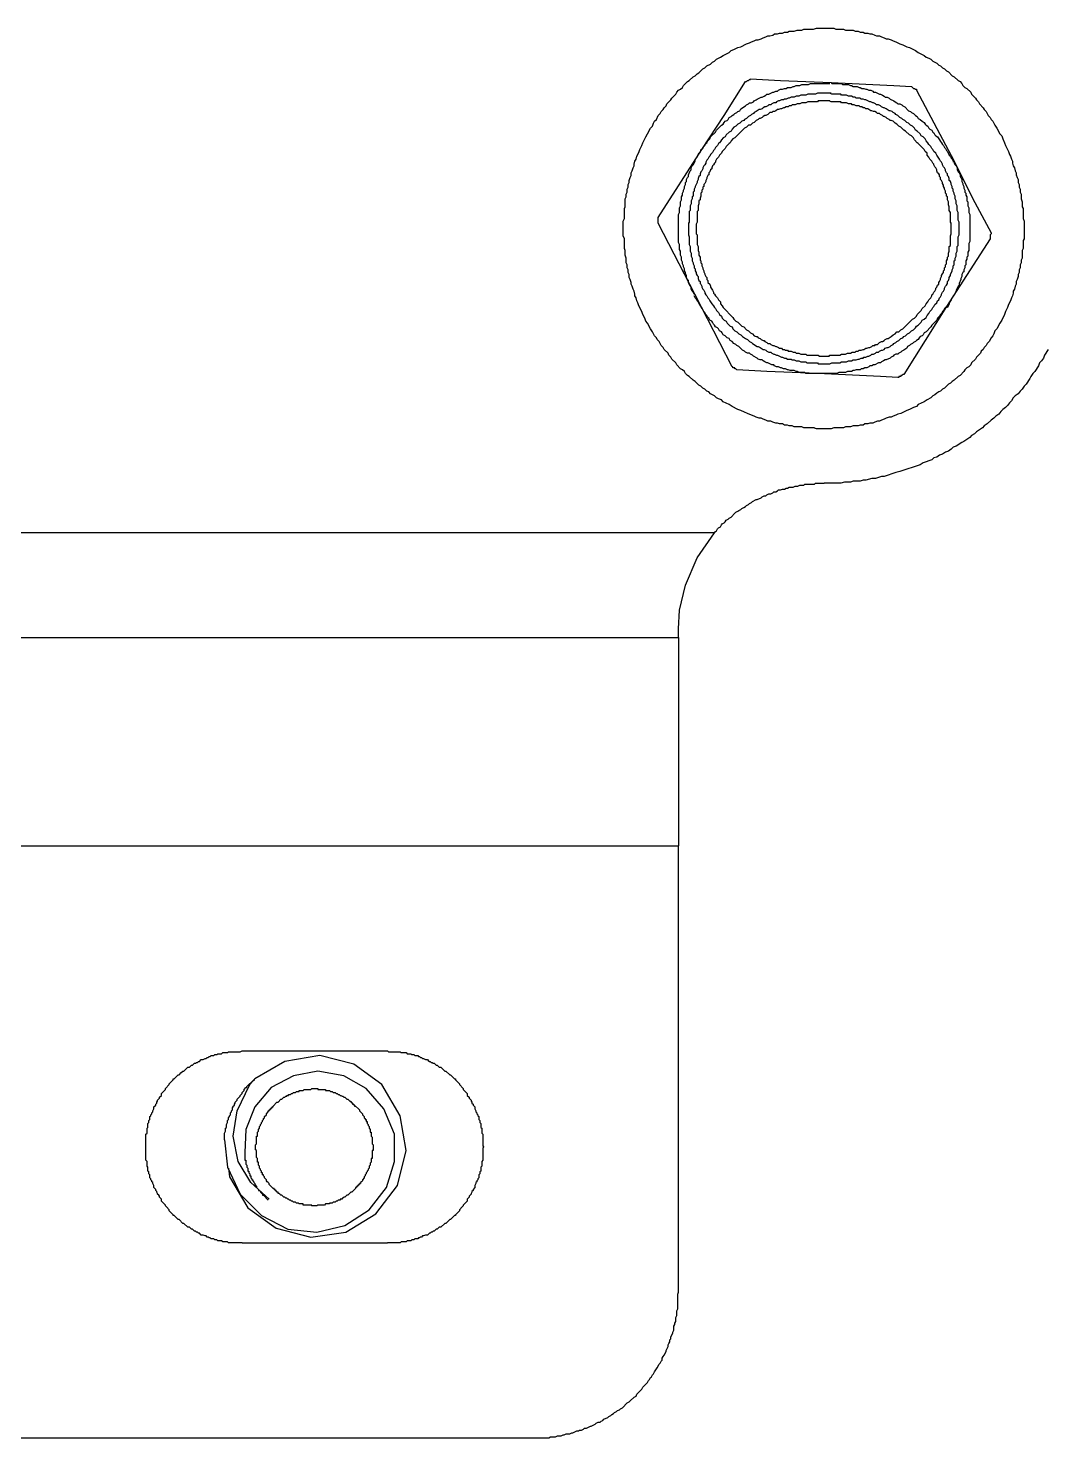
# Model space of a CAD drawing. Header units: inches. Extents: x 0 to 11, y 0.3 to 17.
# Drawn here: x 2.077 to 2.953, y 4.508 to 5.719 of the extents above; entities that cross this region are included whole.
import ezdxf

# ---------------------------------------------------------------- set-up
doc = ezdxf.new("R2010")
doc.units = ezdxf.units.IN
doc.header["$MEASUREMENT"] = 0
doc.layers.add('Layer 1', color=7, linetype='Continuous')

msp = doc.modelspace()

# ---------------------------------------------------------------- linework, layer by layer
at = {"layer": 'Layer 1', "color": 7, "lineweight": 25, "true_color": 0xffffff}
for points in [[(2.7525, 5.3758), (2.7433, 5.3758), (2.7417, 5.3767), (2.735, 5.3767), (2.7333, 5.3775), (2.7308, 5.3775), (2.7292, 5.3783), (2.7267, 5.3783), (2.725, 5.3792), (2.7225, 5.3792), (2.7208, 5.38), (2.7192, 5.38), (2.7167, 5.3808), (2.715, 5.3817), (2.7125, 5.3817), (2.7108, 5.3825), (2.7083, 5.3833), (2.7067, 5.3842), (2.705, 5.3842), (2.7025, 5.385), (2.7008, 5.3858), (2.6983, 5.3867), (2.695, 5.3883), (2.6925, 5.3892), (2.6892, 5.3908), (2.6867, 5.3917), (2.6817, 5.3942), (2.6792, 5.3958), (2.6742, 5.3983), (2.6725, 5.4), (2.67, 5.4008), (2.6683, 5.4017), (2.6667, 5.4033), (2.6633, 5.405), (2.6617, 5.4067), (2.66, 5.4075), (2.6583, 5.4092), (2.6567, 5.41), (2.655, 5.4117), (2.6533, 5.4125), (2.65, 5.4158), (2.6483, 5.4167), (2.645, 5.42), (2.6433, 5.4208), (2.6417, 5.4225), (2.6408, 5.4242), (2.6392, 5.4258), (2.6375, 5.4267), (2.6342, 5.43), (2.6333, 5.4317), (2.63, 5.435), (2.6292, 5.4367), (2.6275, 5.4383), (2.6267, 5.44), (2.6233, 5.4433), (2.6225, 5.445), (2.6208, 5.4467), (2.6192, 5.45), (2.6175, 5.4517), (2.6167, 5.4533), (2.615, 5.455), (2.6133, 5.4583), (2.6117, 5.4608), (2.6092, 5.4658), (2.6075, 5.4675), (2.6067, 5.47), (2.605, 5.4733), (2.6042, 5.4758), (2.6017, 5.4808), (2.6008, 5.4833), (2.6, 5.485), (2.5992, 5.4875), (2.5983, 5.4892), (2.5983, 5.4908), (2.5975, 5.4933), (2.5967, 5.495), (2.5958, 5.4975), (2.595, 5.4992), (2.595, 5.5008), (2.5942, 5.5033), (2.5933, 5.505), (2.5933, 5.5075), (2.5925, 5.5092), (2.5925, 5.5117), (2.5917, 5.5133), (2.5917, 5.5158), (2.5908, 5.5175), (2.5908, 5.5217), (2.59, 5.5242), (2.59, 5.5283), (2.5892, 5.53), (2.5892, 5.5383), (2.5883, 5.5408), (2.5883, 5.5533), (2.5892, 5.5558), (2.5892, 5.5642), (2.59, 5.5658), (2.59, 5.5725), (2.5908, 5.5742), (2.5908, 5.5767), (2.5917, 5.5783), (2.5917, 5.5808), (2.5925, 5.5825), (2.5925, 5.585), (2.5933, 5.5867), (2.5933, 5.5883), (2.5942, 5.5908), (2.595, 5.5925), (2.595, 5.595), (2.5958, 5.5967), (2.5967, 5.5992), (2.5975, 5.6008), (2.5975, 5.6025), (2.5983, 5.605), (2.5992, 5.6067), (2.6, 5.6092), (2.6017, 5.6125), (2.6025, 5.615), (2.6042, 5.6183), (2.605, 5.6208), (2.6075, 5.6258), (2.6092, 5.6283), (2.6117, 5.6333), (2.6133, 5.635), (2.6142, 5.6375), (2.615, 5.6392), (2.6167, 5.6408), (2.6183, 5.6442), (2.62, 5.6458), (2.6208, 5.6475), (2.6225, 5.6492), (2.6233, 5.6508), (2.625, 5.6525), (2.6258, 5.6542), (2.6292, 5.6575), (2.63, 5.6592), (2.6333, 5.6625), (2.6342, 5.6642), (2.6358, 5.6658), (2.6375, 5.6667), (2.6392, 5.6683), (2.64, 5.67), (2.6433, 5.6733), (2.645, 5.6742), (2.6483, 5.6775), (2.65, 5.6783), (2.6517, 5.68), (2.6533, 5.6808), (2.6567, 5.6842), (2.6583, 5.685), (2.66, 5.6867), (2.6633, 5.6883), (2.665, 5.69), (2.6667, 5.6908), (2.6683, 5.6925), (2.6717, 5.6942), (2.6742, 5.6958), (2.6775, 5.6975), (2.6792, 5.6983), (2.6808, 5.7), (2.6833, 5.7008), (2.6867, 5.7025), (2.6892, 5.7033), (2.6942, 5.7058), (2.6967, 5.7067), (2.6983, 5.7075), (2.7008, 5.7083), (2.7025, 5.7092), (2.7042, 5.7092), (2.7067, 5.71), (2.7083, 5.7108), (2.7108, 5.7117), (2.7125, 5.7125), (2.7142, 5.7125), (2.7167, 5.7133), (2.7183, 5.7142), (2.7208, 5.7142), (2.7225, 5.715), (2.725, 5.715), (2.7267, 5.7158), (2.7292, 5.7158), (2.7308, 5.7167), (2.735, 5.7167), (2.7375, 5.7175), (2.7417, 5.7175), (2.7433, 5.7183), (2.7517, 5.7183), (2.7542, 5.7192), (2.7692, 5.7192), (2.7708, 5.7183), (2.7775, 5.7183), (2.7792, 5.7175), (2.7858, 5.7175), (2.7875, 5.7167), (2.79, 5.7167), (2.7917, 5.7158), (2.7942, 5.7158), (2.7958, 5.715), (2.7983, 5.715), (2.8, 5.7142), (2.8017, 5.7142), (2.8042, 5.7133), (2.8058, 5.7125), (2.8083, 5.7125), (2.81, 5.7117), (2.8125, 5.7108), (2.8142, 5.71), (2.8158, 5.71), (2.8183, 5.7092), (2.82, 5.7083), (2.8225, 5.7075), (2.8258, 5.7058), (2.8283, 5.705), (2.8317, 5.7033), (2.8342, 5.7025), (2.8392, 5.7), (2.8417, 5.6983), (2.8433, 5.6975), (2.8467, 5.6958), (2.8483, 5.6942), (2.8508, 5.6933), (2.8525, 5.6925), (2.8542, 5.6908), (2.8575, 5.6892), (2.8592, 5.6875), (2.8608, 5.6867), (2.8625, 5.685), (2.8642, 5.6842), (2.8658, 5.6825), (2.8675, 5.6817), (2.8708, 5.6783), (2.8725, 5.6775), (2.8758, 5.6742), (2.8775, 5.6733), (2.8792, 5.6717), (2.88, 5.67), (2.8817, 5.6683), (2.8833, 5.6675), (2.8867, 5.6642), (2.8875, 5.6625), (2.8908, 5.6592), (2.8917, 5.6575), (2.8933, 5.6558), (2.8942, 5.6542), (2.8975, 5.6508), (2.8983, 5.6492), (2.9, 5.6475), (2.9017, 5.6442), (2.9033, 5.6425), (2.9042, 5.6408), (2.9058, 5.6392), (2.9075, 5.6358), (2.9092, 5.6333), (2.9117, 5.6283), (2.9133, 5.6267), (2.9142, 5.6242), (2.9158, 5.6208), (2.9167, 5.6183), (2.9192, 5.6133), (2.92, 5.6108), (2.9208, 5.6092), (2.9217, 5.6067), (2.9225, 5.605), (2.9225, 5.6033), (2.9233, 5.6008), (2.9242, 5.5992), (2.925, 5.5967), (2.9258, 5.595), (2.9258, 5.5933), (2.9267, 5.5908), (2.9275, 5.5892), (2.9275, 5.5867), (2.9283, 5.585), (2.9283, 5.5825), (2.9292, 5.5808), (2.9292, 5.5783), (2.93, 5.5767), (2.93, 5.5725), (2.9308, 5.57), (2.9308, 5.5658), (2.9317, 5.5642), (2.9317, 5.5558), (2.9325, 5.5533), (2.9325, 5.5383), (2.9317, 5.5367), (2.9317, 5.53), (2.9308, 5.5283), (2.9308, 5.5217), (2.93, 5.52), (2.93, 5.5175), (2.9292, 5.5158), (2.9292, 5.5133), (2.9283, 5.5117), (2.9283, 5.5092), (2.9275, 5.5075), (2.9275, 5.5058), (2.9267, 5.5033), (2.9258, 5.5017), (2.9258, 5.4992), (2.925, 5.4975), (2.9242, 5.495), (2.9233, 5.4933), (2.9233, 5.4917), (2.9225, 5.4892), (2.9217, 5.4875), (2.9208, 5.485), (2.9192, 5.4817), (2.9183, 5.4792), (2.9167, 5.4758), (2.9158, 5.4733), (2.9133, 5.4683), (2.9117, 5.4658), (2.9092, 5.4608), (2.9075, 5.4592), (2.9067, 5.4567), (2.9058, 5.455), (2.9042, 5.4533), (2.9025, 5.45), (2.9008, 5.4483), (2.9, 5.4467), (2.8983, 5.445), (2.8975, 5.4433), (2.8958, 5.4417), (2.895, 5.44), (2.8917, 5.4367), (2.8908, 5.435), (2.8875, 5.4317), (2.8867, 5.43), (2.885, 5.4283), (2.8833, 5.4275), (2.8817, 5.4258), (2.8808, 5.4242), (2.8775, 5.4208), (2.8758, 5.42), (2.8725, 5.4167), (2.8708, 5.4158), (2.8692, 5.4142), (2.8675, 5.4133), (2.8642, 5.41), (2.8625, 5.4092), (2.8608, 5.4075), (2.8592, 5.4067), (2.8575, 5.4058), (2.8558, 5.4042), (2.8542, 5.4033), (2.8525, 5.4017), (2.8492, 5.4), (2.8467, 5.3983), (2.8417, 5.3958), (2.84, 5.3942), (2.8375, 5.3933), (2.8342, 5.3917), (2.8317, 5.3908), (2.8267, 5.3883), (2.8242, 5.3875), (2.8225, 5.3867), (2.82, 5.3858), (2.8183, 5.385), (2.8167, 5.385), (2.8142, 5.3842), (2.8125, 5.3833), (2.81, 5.3825), (2.8083, 5.3817), (2.8067, 5.3817), (2.8042, 5.3808), (2.8025, 5.38), (2.8, 5.38), (2.7983, 5.3792), (2.7958, 5.3792), (2.7942, 5.3783), (2.7917, 5.3783), (2.79, 5.3775), (2.7858, 5.3775), (2.7833, 5.3767), (2.7792, 5.3767), (2.7775, 5.3758), (2.7692, 5.3758), (2.7667, 5.375), (2.7542, 5.375), (2.7517, 5.3758)], [(2.6558, 5.615), (2.675, 5.6442), (2.6933, 5.6733)], [(2.6558, 5.615), (2.6567, 5.6158), (2.6575, 5.6175), (2.6583, 5.6183), (2.6592, 5.62), (2.66, 5.6208), (2.6608, 5.6225), (2.6625, 5.6242), (2.6633, 5.6258), (2.6675, 5.63), (2.6683, 5.6317), (2.6725, 5.6358), (2.6742, 5.6367), (2.675, 5.6383), (2.6758, 5.6392), (2.6775, 5.64), (2.6783, 5.6408), (2.6792, 5.6425), (2.6808, 5.6433), (2.6817, 5.6442), (2.6833, 5.645), (2.6842, 5.6458), (2.6858, 5.6467), (2.6867, 5.6475), (2.6883, 5.6483), (2.6892, 5.65), (2.6908, 5.6508), (2.6917, 5.6517), (2.6933, 5.6525), (2.6942, 5.6533), (2.6958, 5.6542), (2.6967, 5.655), (2.6983, 5.655), (2.7, 5.6558), (2.7008, 5.6567), (2.7025, 5.6575), (2.7033, 5.6583), (2.7067, 5.66), (2.7075, 5.66), (2.7092, 5.6608), (2.7108, 5.6617), (2.7117, 5.6625), (2.7133, 5.6625), (2.7167, 5.6642), (2.7175, 5.6642), (2.7192, 5.665), (2.7208, 5.665), (2.7217, 5.6658), (2.7233, 5.6667), (2.725, 5.6667), (2.7267, 5.6675), (2.7283, 5.6675), (2.7292, 5.6683), (2.7325, 5.6683), (2.7342, 5.6692), (2.735, 5.6692), (2.7367, 5.67), (2.74, 5.67), (2.7417, 5.6708), (2.7475, 5.6708), (2.7492, 5.6717), (2.7658, 5.6717)], [(2.6933, 5.6733), (2.6942, 5.6733), (2.695, 5.6742), (2.6958, 5.6742), (2.6967, 5.675), (2.6975, 5.675), (2.6975, 5.6758)], [(2.6975, 5.6758), (2.7233, 5.6742), (2.7667, 5.6725)], [(2.7667, 5.6725), (2.8208, 5.67), (2.8358, 5.6692)], [(2.7667, 5.6725), (2.7675, 5.6717), (2.7758, 5.6717), (2.7767, 5.6708), (2.7817, 5.6708), (2.7833, 5.67), (2.7842, 5.67), (2.7858, 5.6692), (2.7892, 5.6692), (2.7908, 5.6683), (2.7917, 5.6683), (2.7933, 5.6675), (2.795, 5.6675), (2.7967, 5.6667), (2.7975, 5.6667), (2.7992, 5.6658), (2.8008, 5.6658), (2.8025, 5.665), (2.8033, 5.6642), (2.805, 5.6642), (2.8083, 5.6625), (2.8092, 5.6625), (2.8108, 5.6617), (2.8125, 5.6608), (2.8133, 5.66), (2.815, 5.66), (2.8167, 5.6592), (2.8175, 5.6583), (2.8208, 5.6567), (2.8217, 5.6558), (2.8233, 5.655), (2.8242, 5.6542), (2.8258, 5.6542), (2.8275, 5.6533), (2.8283, 5.6525), (2.83, 5.6517), (2.8333, 5.6483), (2.835, 5.6475), (2.8358, 5.6467), (2.8375, 5.6458), (2.8392, 5.6442), (2.8408, 5.6433), (2.8417, 5.6417), (2.8433, 5.6408), (2.845, 5.6392), (2.8467, 5.6383), (2.8475, 5.6367), (2.8483, 5.6358), (2.85, 5.635), (2.8508, 5.6333), (2.8517, 5.6325), (2.8533, 5.6317), (2.8542, 5.63), (2.855, 5.6292), (2.8558, 5.6275), (2.8567, 5.6267), (2.8583, 5.6258), (2.8592, 5.6242), (2.86, 5.6233), (2.8608, 5.6217), (2.8617, 5.6208), (2.8625, 5.6192), (2.8633, 5.6183), (2.8642, 5.6167), (2.865, 5.6158), (2.8658, 5.6142), (2.8667, 5.6133), (2.8683, 5.61), (2.8692, 5.6092), (2.87, 5.6075), (2.8708, 5.6067), (2.8717, 5.605), (2.8717, 5.6042)], [(2.8358, 5.6692), (2.8375, 5.6675), (2.8383, 5.6675), (2.8392, 5.6667), (2.84, 5.6667), (2.84, 5.6658)], [(2.7667, 5.6633), (2.755, 5.6633), (2.7533, 5.6625), (2.7467, 5.6625), (2.745, 5.6617), (2.7408, 5.6617), (2.7392, 5.6608), (2.7367, 5.6608), (2.735, 5.66), (2.7325, 5.66), (2.7308, 5.6592), (2.73, 5.6592), (2.7283, 5.6583), (2.7267, 5.6583), (2.7258, 5.6575), (2.7242, 5.6575), (2.7225, 5.6567), (2.7217, 5.6567), (2.72, 5.6558), (2.7192, 5.655), (2.7175, 5.655), (2.7158, 5.6542), (2.715, 5.6533), (2.7133, 5.6533), (2.7125, 5.6525), (2.7108, 5.6517), (2.71, 5.6517), (2.7083, 5.6508), (2.7075, 5.65), (2.7058, 5.6492), (2.705, 5.6492), (2.7033, 5.6483), (2.7025, 5.6475), (2.7008, 5.6467), (2.7, 5.6458), (2.6983, 5.645), (2.6975, 5.6442), (2.6958, 5.6433), (2.6942, 5.6417), (2.6925, 5.6408), (2.6917, 5.64), (2.69, 5.6392), (2.6883, 5.6375), (2.6867, 5.6367), (2.6858, 5.6358), (2.685, 5.635), (2.6833, 5.6342), (2.6817, 5.6325), (2.6808, 5.6308), (2.6792, 5.63), (2.6767, 5.6275), (2.6758, 5.6258), (2.6742, 5.625), (2.6725, 5.6233), (2.6717, 5.6217), (2.6708, 5.6208), (2.67, 5.62), (2.6692, 5.6183), (2.6675, 5.6167), (2.6667, 5.615), (2.6658, 5.6142), (2.665, 5.6125), (2.6633, 5.6108), (2.6625, 5.6092), (2.6617, 5.6083), (2.6608, 5.6067), (2.66, 5.6058), (2.6592, 5.6042), (2.6592, 5.6033), (2.6583, 5.6017), (2.6575, 5.6008), (2.6567, 5.5992), (2.6567, 5.5983), (2.6558, 5.5967), (2.655, 5.5958), (2.6542, 5.5942), (2.6542, 5.5925), (2.6533, 5.5917), (2.6525, 5.59), (2.6525, 5.5892), (2.6517, 5.5875), (2.6517, 5.5867), (2.65, 5.5833), (2.65, 5.5825), (2.6492, 5.5808), (2.6492, 5.5792), (2.6483, 5.5783), (2.6483, 5.575), (2.6475, 5.5742), (2.6475, 5.5725), (2.6467, 5.5708), (2.6467, 5.5683), (2.6458, 5.5667), (2.6458, 5.5625), (2.645, 5.5617), (2.645, 5.5525), (2.6442, 5.5517), (2.6442, 5.5417), (2.645, 5.54), (2.645, 5.5333), (2.6458, 5.5317), (2.6458, 5.5275), (2.6467, 5.5258), (2.6467, 5.5233), (2.6475, 5.5217), (2.6475, 5.5192), (2.6483, 5.5175), (2.6483, 5.5167), (2.6492, 5.515), (2.6492, 5.5133), (2.65, 5.5125), (2.65, 5.5108), (2.6508, 5.5092), (2.6508, 5.5083), (2.6517, 5.5067), (2.6525, 5.5058), (2.6525, 5.5042), (2.6533, 5.5025), (2.6542, 5.5017), (2.6542, 5.5), (2.655, 5.4992), (2.6558, 5.4975), (2.6558, 5.4967), (2.6567, 5.495), (2.6575, 5.4942), (2.6583, 5.4925), (2.6583, 5.4917), (2.6592, 5.49), (2.66, 5.4892), (2.6608, 5.4875), (2.6617, 5.4867), (2.6625, 5.485), (2.6633, 5.4842), (2.6642, 5.4825), (2.6658, 5.4808), (2.6667, 5.4792), (2.6675, 5.4783), (2.6683, 5.4767), (2.67, 5.475), (2.6708, 5.4733), (2.6725, 5.4717), (2.6733, 5.47), (2.6742, 5.4692), (2.675, 5.4683), (2.6767, 5.4675), (2.6775, 5.4658), (2.68, 5.4633), (2.6817, 5.4625), (2.6825, 5.4608), (2.6842, 5.4592), (2.6858, 5.4583), (2.6875, 5.4567), (2.6892, 5.4558), (2.6908, 5.4542), (2.6925, 5.4533), (2.6933, 5.4525), (2.695, 5.4517), (2.6967, 5.45), (2.6983, 5.4492), (2.6992, 5.4483), (2.7008, 5.4475), (2.7017, 5.4467), (2.7033, 5.4458), (2.7042, 5.4458), (2.7058, 5.445), (2.7067, 5.4442), (2.7083, 5.4433), (2.7092, 5.4433), (2.7108, 5.4425), (2.7117, 5.4417), (2.7133, 5.4408), (2.715, 5.4408), (2.7158, 5.44), (2.7175, 5.4392), (2.7183, 5.4392), (2.72, 5.4383), (2.7208, 5.4383), (2.7242, 5.4367), (2.725, 5.4367), (2.7267, 5.4358), (2.7283, 5.4358), (2.7292, 5.435), (2.7325, 5.435), (2.7333, 5.4342), (2.735, 5.4342), (2.7367, 5.4333), (2.7392, 5.4333), (2.7408, 5.4325), (2.745, 5.4325), (2.7458, 5.4317), (2.755, 5.4317), (2.7558, 5.4308), (2.7658, 5.4308), (2.7675, 5.4317), (2.7742, 5.4317), (2.7758, 5.4325), (2.78, 5.4325), (2.7817, 5.4333), (2.7842, 5.4333), (2.7858, 5.4342), (2.7883, 5.4342), (2.79, 5.435), (2.7908, 5.435), (2.7925, 5.4358), (2.7942, 5.4358), (2.795, 5.4367), (2.7967, 5.4367), (2.7983, 5.4375), (2.7992, 5.4375), (2.8008, 5.4383), (2.8017, 5.4392), (2.8033, 5.4392), (2.805, 5.44), (2.8058, 5.4408), (2.8075, 5.4408), (2.8083, 5.4417), (2.81, 5.4425), (2.8108, 5.4425), (2.8125, 5.4433), (2.8133, 5.4442), (2.815, 5.445), (2.8158, 5.445), (2.8175, 5.4458), (2.8183, 5.4467), (2.82, 5.4475), (2.8208, 5.4483), (2.8225, 5.4492), (2.8233, 5.45), (2.825, 5.4508), (2.8267, 5.4525), (2.8283, 5.4533), (2.8292, 5.4542), (2.8308, 5.455), (2.8325, 5.4567), (2.8342, 5.4575), (2.8358, 5.4592), (2.8375, 5.46), (2.8392, 5.4617), (2.84, 5.4633), (2.8417, 5.4642), (2.8442, 5.4667), (2.845, 5.4683), (2.8467, 5.4692), (2.8483, 5.4708), (2.8492, 5.4725), (2.8508, 5.4742), (2.8517, 5.4758), (2.8533, 5.4775), (2.8542, 5.4792), (2.855, 5.48), (2.8558, 5.4817), (2.8575, 5.4833), (2.8583, 5.485), (2.8592, 5.4858), (2.86, 5.4875), (2.8608, 5.4883), (2.8617, 5.49), (2.8617, 5.4908), (2.8625, 5.4925), (2.8633, 5.4933), (2.8642, 5.495), (2.8642, 5.4958), (2.865, 5.4975), (2.8658, 5.4983), (2.8667, 5.5), (2.8667, 5.5017), (2.8675, 5.5025), (2.8683, 5.5042), (2.8683, 5.505), (2.8692, 5.5067), (2.8692, 5.5075), (2.8708, 5.5108), (2.8708, 5.5117), (2.8717, 5.5133), (2.8717, 5.515), (2.8725, 5.5158), (2.8725, 5.5192), (2.8733, 5.52), (2.8733, 5.5217), (2.8742, 5.5233), (2.8742, 5.5258), (2.875, 5.5275), (2.875, 5.5317), (2.8758, 5.5325), (2.8758, 5.54), (2.8767, 5.5417), (2.8767, 5.5525), (2.8758, 5.5542), (2.8758, 5.5608), (2.875, 5.5625), (2.875, 5.5667), (2.8742, 5.5683), (2.8742, 5.5708), (2.8733, 5.5725), (2.8733, 5.575), (2.8725, 5.5767), (2.8725, 5.5775), (2.8717, 5.5792), (2.8717, 5.5808), (2.8708, 5.5817), (2.8708, 5.5833), (2.87, 5.585), (2.87, 5.5858), (2.8692, 5.5875), (2.8683, 5.5883), (2.8683, 5.59), (2.8675, 5.5917), (2.8667, 5.5925), (2.8667, 5.5942), (2.8658, 5.595), (2.865, 5.5967), (2.865, 5.5975), (2.8642, 5.5992), (2.8633, 5.6), (2.8625, 5.6017), (2.8625, 5.6025), (2.8617, 5.6042), (2.8608, 5.605), (2.86, 5.6067), (2.8592, 5.6075), (2.8583, 5.6092), (2.8575, 5.61), (2.8567, 5.6117), (2.855, 5.6133), (2.8542, 5.615), (2.8533, 5.6158), (2.8525, 5.6175), (2.8508, 5.6192), (2.85, 5.6208), (2.8483, 5.6225), (2.8475, 5.6242), (2.8458, 5.6258), (2.8442, 5.6267), (2.8433, 5.6283), (2.8408, 5.6308), (2.8392, 5.6317), (2.8383, 5.6333), (2.8367, 5.635), (2.835, 5.6358), (2.8333, 5.6375), (2.8317, 5.6383), (2.83, 5.64), (2.8283, 5.6408), (2.8275, 5.6417), (2.8258, 5.6425), (2.8242, 5.6442), (2.8225, 5.645), (2.8217, 5.6458), (2.82, 5.6467), (2.8192, 5.6475), (2.8175, 5.6483), (2.8167, 5.6483), (2.815, 5.6492), (2.8142, 5.65), (2.8125, 5.6508), (2.8117, 5.6508), (2.81, 5.6517), (2.8092, 5.6525), (2.8075, 5.6533), (2.8058, 5.6533), (2.805, 5.6542), (2.8033, 5.655), (2.8025, 5.655), (2.8008, 5.6558), (2.8, 5.6558), (2.7983, 5.6567), (2.7967, 5.6575), (2.7958, 5.6575), (2.7942, 5.6583), (2.7925, 5.6583), (2.7917, 5.6592), (2.7883, 5.6592), (2.7875, 5.66), (2.7858, 5.66), (2.7842, 5.6608), (2.7817, 5.6608), (2.78, 5.6617), (2.7758, 5.6617), (2.775, 5.6625), (2.7675, 5.6625), (2.7658, 5.6633)], [(2.7658, 5.6567), (2.7558, 5.6567), (2.755, 5.6558), (2.7467, 5.6558), (2.745, 5.655), (2.7417, 5.655), (2.74, 5.6542), (2.7375, 5.6542), (2.7358, 5.6533), (2.7333, 5.6533), (2.7325, 5.6525), (2.7308, 5.6525), (2.73, 5.6517), (2.7283, 5.6517), (2.7267, 5.6508), (2.7258, 5.6508), (2.7242, 5.65), (2.7233, 5.65), (2.7217, 5.6492), (2.7208, 5.6492), (2.7192, 5.6483), (2.7183, 5.6475), (2.7167, 5.6475), (2.7158, 5.6467), (2.7142, 5.6467), (2.7125, 5.645), (2.7108, 5.6442), (2.71, 5.6442), (2.7083, 5.6433), (2.7075, 5.6425), (2.7058, 5.6417), (2.705, 5.6417), (2.7042, 5.6408), (2.7025, 5.64), (2.7008, 5.6383), (2.6992, 5.6375), (2.6975, 5.6358), (2.6958, 5.6358), (2.695, 5.635), (2.6942, 5.6342), (2.6925, 5.6333), (2.6842, 5.625), (2.6825, 5.6242), (2.6808, 5.6225), (2.68, 5.6208), (2.6792, 5.62), (2.6767, 5.6175), (2.6758, 5.6158), (2.675, 5.615), (2.6742, 5.6142), (2.6733, 5.6133), (2.6725, 5.6117), (2.6708, 5.61), (2.67, 5.6083), (2.6683, 5.6067), (2.6675, 5.605), (2.6675, 5.6042), (2.6667, 5.6033), (2.6658, 5.6017), (2.665, 5.6008), (2.6642, 5.5992), (2.6642, 5.5983), (2.6633, 5.5975), (2.6625, 5.5958), (2.6617, 5.595), (2.6617, 5.5933), (2.6608, 5.5925), (2.66, 5.5908), (2.66, 5.59), (2.6592, 5.5883), (2.6592, 5.5875), (2.6583, 5.5858), (2.6575, 5.585), (2.6575, 5.5833), (2.6567, 5.5825), (2.6567, 5.5808), (2.6558, 5.58), (2.6558, 5.5783), (2.655, 5.5775), (2.655, 5.575), (2.6542, 5.5733), (2.6542, 5.5717), (2.6533, 5.5708), (2.6533, 5.5683), (2.6525, 5.5667), (2.6525, 5.5625), (2.6517, 5.5617), (2.6517, 5.5525), (2.6508, 5.5508), (2.6508, 5.5425), (2.6517, 5.5417), (2.6517, 5.5333), (2.6525, 5.5317), (2.6525, 5.5283), (2.6533, 5.5267), (2.6533, 5.5242), (2.6542, 5.5225), (2.6542, 5.52), (2.655, 5.5192), (2.655, 5.5175), (2.6558, 5.5167), (2.6558, 5.515), (2.6567, 5.5133), (2.6567, 5.5125), (2.6575, 5.5108), (2.6575, 5.51), (2.6583, 5.5083), (2.6583, 5.5075), (2.6592, 5.5058), (2.66, 5.505), (2.66, 5.5033), (2.6608, 5.5025), (2.6608, 5.5008), (2.6625, 5.4992), (2.6633, 5.4975), (2.6633, 5.4967), (2.6642, 5.495), (2.665, 5.4942), (2.6658, 5.4925), (2.6658, 5.4917), (2.6667, 5.4908), (2.6675, 5.4892), (2.6692, 5.4875), (2.67, 5.4858), (2.6717, 5.4842), (2.6717, 5.4825), (2.6733, 5.4808), (2.6742, 5.4792), (2.6825, 5.4708), (2.6833, 5.4692), (2.6842, 5.4683), (2.685, 5.4675), (2.6867, 5.4667), (2.69, 5.4633), (2.6917, 5.4625), (2.6942, 5.46), (2.6958, 5.4592), (2.6975, 5.4575), (2.6992, 5.4567), (2.7008, 5.455), (2.7025, 5.4542), (2.7033, 5.4542), (2.7042, 5.4533), (2.7058, 5.4525), (2.7067, 5.4517), (2.7083, 5.4508), (2.7092, 5.4508), (2.71, 5.45), (2.7117, 5.4492), (2.7125, 5.4483), (2.7142, 5.4483), (2.715, 5.4475), (2.7167, 5.4467), (2.7175, 5.4467), (2.7192, 5.4458), (2.72, 5.4458), (2.7217, 5.445), (2.7225, 5.4442), (2.7242, 5.4442), (2.725, 5.4433), (2.7267, 5.4433), (2.7275, 5.4425), (2.7292, 5.4425), (2.73, 5.4417), (2.7325, 5.4417), (2.7342, 5.4408), (2.7358, 5.4408), (2.7367, 5.44), (2.7392, 5.44), (2.7408, 5.4392), (2.745, 5.4392), (2.7458, 5.4383), (2.7558, 5.4383), (2.7567, 5.4375), (2.765, 5.4375), (2.7658, 5.4383), (2.7742, 5.4383), (2.7758, 5.4392), (2.7792, 5.4392), (2.7808, 5.44), (2.7833, 5.44), (2.785, 5.4408), (2.7875, 5.4408), (2.7883, 5.4417), (2.79, 5.4417), (2.7908, 5.4425), (2.7925, 5.4425), (2.7942, 5.4433), (2.795, 5.4433), (2.7967, 5.4442), (2.7975, 5.4442), (2.7992, 5.445), (2.8, 5.445), (2.8017, 5.4458), (2.8025, 5.4467), (2.8042, 5.4467), (2.805, 5.4475), (2.8067, 5.4475), (2.8083, 5.4492), (2.81, 5.45), (2.8108, 5.45), (2.8125, 5.4508), (2.8133, 5.4517), (2.815, 5.4525), (2.8158, 5.4525), (2.8167, 5.4533), (2.8183, 5.4542), (2.82, 5.4558), (2.8217, 5.4567), (2.8233, 5.4583), (2.825, 5.4583), (2.8267, 5.46), (2.8283, 5.4608), (2.8358, 5.4683), (2.8367, 5.4692), (2.8383, 5.47), (2.84, 5.4717), (2.8408, 5.4733), (2.8417, 5.4742), (2.8425, 5.475), (2.8442, 5.4767), (2.845, 5.4783), (2.8475, 5.4808), (2.8483, 5.4825), (2.85, 5.4842), (2.8508, 5.4858), (2.8525, 5.4875), (2.8533, 5.4892), (2.8533, 5.49), (2.8542, 5.4908), (2.855, 5.4925), (2.8558, 5.4933), (2.8567, 5.495), (2.8567, 5.4958), (2.8575, 5.4967), (2.8583, 5.4983), (2.8592, 5.4992), (2.8592, 5.5008), (2.86, 5.5017), (2.8608, 5.5033), (2.8608, 5.5042), (2.8617, 5.5058), (2.8617, 5.5067), (2.8625, 5.5083), (2.8633, 5.5092), (2.8633, 5.5108), (2.8642, 5.5117), (2.8642, 5.5133), (2.865, 5.5142), (2.865, 5.5158), (2.8658, 5.5167), (2.8658, 5.5192), (2.8667, 5.5208), (2.8667, 5.5225), (2.8675, 5.5233), (2.8675, 5.5258), (2.8683, 5.5275), (2.8683, 5.5317), (2.8692, 5.5325), (2.8692, 5.5408), (2.87, 5.5425), (2.87, 5.5517), (2.8692, 5.5525), (2.8692, 5.5608), (2.8683, 5.5625), (2.8683, 5.5658), (2.8675, 5.5675), (2.8675, 5.57), (2.8667, 5.5717), (2.8667, 5.5742), (2.8658, 5.575), (2.8658, 5.5767), (2.865, 5.5775), (2.865, 5.5792), (2.8642, 5.5808), (2.8642, 5.5817), (2.8633, 5.5833), (2.8633, 5.5842), (2.8625, 5.5858), (2.8625, 5.5867), (2.8617, 5.5883), (2.8608, 5.5892), (2.8608, 5.5908), (2.86, 5.5917), (2.86, 5.5933), (2.8592, 5.5942), (2.8583, 5.595), (2.8575, 5.5967), (2.8575, 5.5975), (2.8567, 5.5992), (2.8558, 5.6), (2.855, 5.6017), (2.855, 5.6025), (2.8542, 5.6033), (2.8533, 5.605), (2.8517, 5.6067), (2.8508, 5.6083), (2.8492, 5.61), (2.8492, 5.6117), (2.8475, 5.6133), (2.8467, 5.615), (2.8417, 5.62), (2.8408, 5.6208), (2.8383, 5.6233), (2.8375, 5.625), (2.8358, 5.6267), (2.8342, 5.6275), (2.8308, 5.6308), (2.8292, 5.6317), (2.8267, 5.6342), (2.825, 5.635), (2.8242, 5.6358), (2.8233, 5.6367), (2.8217, 5.6375), (2.82, 5.6392), (2.8183, 5.64), (2.8175, 5.64), (2.8167, 5.6408), (2.815, 5.6417), (2.8142, 5.6425), (2.8125, 5.6433), (2.8117, 5.6433), (2.8108, 5.6442), (2.8092, 5.645), (2.8083, 5.6458), (2.8067, 5.6458), (2.8058, 5.6467), (2.8042, 5.6475), (2.8033, 5.6475), (2.8017, 5.6483), (2.8008, 5.6483), (2.7992, 5.6492), (2.7983, 5.65), (2.7967, 5.65), (2.7958, 5.6508), (2.7942, 5.6508), (2.7933, 5.6517), (2.7917, 5.6517), (2.7908, 5.6525), (2.7883, 5.6525), (2.7867, 5.6533), (2.785, 5.6533), (2.7842, 5.6542), (2.7817, 5.6542), (2.78, 5.655), (2.7758, 5.655), (2.775, 5.6558), (2.7667, 5.6558), (2.765, 5.6567)], [(2.84, 5.6658), (2.8725, 5.605)], [(2.6183, 5.5567), (2.6558, 5.615)], [(2.65, 5.49), (2.6492, 5.4908), (2.6483, 5.4925), (2.6475, 5.4933), (2.6467, 5.495), (2.6467, 5.4967), (2.6458, 5.4975), (2.6442, 5.5008), (2.6442, 5.5025), (2.6433, 5.5033), (2.6425, 5.505), (2.6425, 5.5067), (2.6417, 5.5083), (2.6417, 5.5092), (2.6408, 5.5108), (2.6408, 5.5125), (2.64, 5.5142), (2.64, 5.515), (2.6392, 5.5167), (2.6392, 5.5183), (2.6383, 5.52), (2.6383, 5.5225), (2.6375, 5.5242), (2.6375, 5.5275), (2.6367, 5.5292), (2.6367, 5.5333), (2.6358, 5.535), (2.6358, 5.5592), (2.6367, 5.5608), (2.6367, 5.565), (2.6375, 5.5667), (2.6375, 5.57), (2.6383, 5.5717), (2.6383, 5.5742), (2.6392, 5.5758), (2.6392, 5.5775), (2.64, 5.5792), (2.64, 5.58), (2.6408, 5.5817), (2.6408, 5.5833), (2.6417, 5.585), (2.6417, 5.5867), (2.6425, 5.5875), (2.6425, 5.5892), (2.6433, 5.5908), (2.6442, 5.5917), (2.6442, 5.5933), (2.6458, 5.5967), (2.6467, 5.5975), (2.6467, 5.5992), (2.6475, 5.6008), (2.6483, 5.6017), (2.65, 5.605), (2.65, 5.6058), (2.6508, 5.6075), (2.6517, 5.6083), (2.6533, 5.6117), (2.6542, 5.6125), (2.655, 5.6142), (2.655, 5.615)], [(2.8725, 5.605), (2.8725, 5.6033), (2.8733, 5.6017), (2.8742, 5.6008), (2.875, 5.5992), (2.875, 5.5975), (2.8758, 5.5958), (2.8767, 5.595), (2.8775, 5.5933), (2.8775, 5.5917), (2.8783, 5.5908), (2.8792, 5.5892), (2.8792, 5.5875), (2.88, 5.5858), (2.88, 5.585), (2.8808, 5.5833), (2.8808, 5.5817), (2.8817, 5.58), (2.8817, 5.5783), (2.8825, 5.5775), (2.8825, 5.5758), (2.8833, 5.5742), (2.8833, 5.5708), (2.8842, 5.57), (2.8842, 5.5667), (2.885, 5.565), (2.885, 5.5608), (2.8858, 5.5592), (2.8858, 5.5358), (2.885, 5.5342), (2.885, 5.5283), (2.8842, 5.5267), (2.8842, 5.5233), (2.8833, 5.5225), (2.8833, 5.5208), (2.8825, 5.5192), (2.8825, 5.5158), (2.8817, 5.515), (2.8817, 5.5133), (2.8808, 5.5117), (2.8808, 5.51), (2.88, 5.5092), (2.8792, 5.5075), (2.8792, 5.5058), (2.8783, 5.5042), (2.8783, 5.5033), (2.8767, 5.5), (2.8767, 5.4983), (2.8758, 5.4975), (2.8742, 5.4942), (2.8742, 5.4933), (2.8725, 5.49), (2.8717, 5.4892), (2.87, 5.4858), (2.8692, 5.485), (2.8683, 5.4833), (2.8683, 5.4825), (2.8667, 5.4792), (2.8658, 5.4792)], [(2.8725, 5.605), (2.8883, 5.5733), (2.9042, 5.5433), (2.9042, 5.5425), (2.9033, 5.5417), (2.9033, 5.5383), (2.8658, 5.48)], [(2.6183, 5.5517), (2.6183, 5.5567)], [(2.65, 5.49), (2.6183, 5.5517)], [(2.755, 5.4225), (2.745, 5.4225), (2.7442, 5.4233), (2.7392, 5.4233), (2.7375, 5.4242), (2.7367, 5.4242), (2.735, 5.425), (2.7317, 5.425), (2.73, 5.4258), (2.7292, 5.4258), (2.7275, 5.4267), (2.7258, 5.4267), (2.7242, 5.4275), (2.7233, 5.4275), (2.7217, 5.4283), (2.72, 5.4283), (2.7183, 5.4292), (2.7175, 5.43), (2.7158, 5.43), (2.7125, 5.4317), (2.7117, 5.4317), (2.71, 5.4325), (2.7083, 5.4333), (2.7075, 5.4342), (2.7058, 5.4342), (2.7042, 5.435), (2.7033, 5.4358), (2.7, 5.4375), (2.6992, 5.4383), (2.6975, 5.4392), (2.6967, 5.44), (2.695, 5.44), (2.6933, 5.4408), (2.6925, 5.4417), (2.6908, 5.4425), (2.6875, 5.4458), (2.6858, 5.4467), (2.685, 5.4475), (2.6833, 5.4483), (2.6817, 5.45), (2.68, 5.4508), (2.6792, 5.4525), (2.6775, 5.4533), (2.6758, 5.455), (2.6742, 5.4558), (2.6733, 5.4575), (2.6725, 5.4583), (2.6708, 5.4592), (2.67, 5.4608), (2.6692, 5.4617), (2.6675, 5.4625), (2.6667, 5.4642), (2.6658, 5.465), (2.665, 5.4667), (2.6642, 5.4675), (2.6625, 5.4683), (2.6617, 5.47), (2.6608, 5.4708), (2.66, 5.4725), (2.6592, 5.4733), (2.6583, 5.475), (2.6575, 5.4758), (2.6567, 5.4775), (2.6558, 5.4783), (2.655, 5.48), (2.6542, 5.4808), (2.6525, 5.4842), (2.6517, 5.485), (2.6508, 5.4867), (2.65, 5.4875), (2.6492, 5.4892)], [(2.6858, 5.4258), (2.6858, 5.4258), (2.685, 5.4267), (2.6842, 5.4267), (2.6842, 5.4275), (2.6825, 5.4275), (2.6825, 5.4283), (2.6817, 5.4283), (2.65, 5.49)], [(2.8658, 5.48), (2.8642, 5.4783), (2.8633, 5.4767), (2.8625, 5.4758), (2.8617, 5.4742), (2.8608, 5.4733), (2.86, 5.4717), (2.8583, 5.47), (2.8575, 5.4683), (2.8533, 5.4642), (2.8525, 5.4625), (2.8483, 5.4583), (2.8467, 5.4575), (2.8458, 5.4558), (2.845, 5.455), (2.8433, 5.4542), (2.8425, 5.4533), (2.8417, 5.4517), (2.84, 5.4508), (2.8392, 5.45), (2.8375, 5.4492), (2.8367, 5.4483), (2.835, 5.4475), (2.8342, 5.4467), (2.8325, 5.4458), (2.8317, 5.4442), (2.83, 5.4433), (2.8292, 5.4425), (2.8275, 5.4417), (2.8267, 5.4408), (2.825, 5.44), (2.8242, 5.4392), (2.8225, 5.4392), (2.8208, 5.4383), (2.82, 5.4375), (2.8183, 5.4367), (2.8175, 5.4358), (2.8142, 5.4342), (2.8133, 5.4342), (2.8117, 5.4333), (2.81, 5.4325), (2.8092, 5.4317), (2.8075, 5.4317), (2.8042, 5.43), (2.8033, 5.43), (2.8017, 5.4292), (2.8, 5.4292), (2.7992, 5.4283), (2.7975, 5.4275), (2.7958, 5.4275), (2.7942, 5.4267), (2.7925, 5.4267), (2.7917, 5.4258), (2.7883, 5.4258), (2.7867, 5.425), (2.7858, 5.425), (2.7842, 5.4242), (2.7808, 5.4242), (2.7792, 5.4233), (2.7733, 5.4233), (2.7717, 5.4225), (2.755, 5.4225)], [(2.8658, 5.48), (2.8292, 5.4217)], [(2.9533, 5.4433), (2.95, 5.4383), (2.9492, 5.4358), (2.9475, 5.4333), (2.9458, 5.4317), (2.945, 5.4292), (2.9417, 5.4242), (2.94, 5.4225), (2.9383, 5.42), (2.9375, 5.4183), (2.9342, 5.4133), (2.9325, 5.4117), (2.9308, 5.4092), (2.9292, 5.4075), (2.9275, 5.405), (2.925, 5.4033), (2.9233, 5.4017), (2.9217, 5.3992), (2.92, 5.3975), (2.9183, 5.395), (2.9167, 5.3933), (2.9142, 5.3917), (2.9125, 5.39), (2.9108, 5.3875), (2.9083, 5.3858), (2.9067, 5.3842), (2.9042, 5.3825), (2.9008, 5.3792), (2.8983, 5.3775), (2.8967, 5.3758), (2.8917, 5.3725), (2.89, 5.3708), (2.8875, 5.3692), (2.8858, 5.3675), (2.8833, 5.3658), (2.8808, 5.3642), (2.8792, 5.3633), (2.8742, 5.36), (2.8717, 5.3592), (2.87, 5.3575), (2.8675, 5.3558), (2.865, 5.355), (2.8625, 5.3533), (2.86, 5.3525), (2.8575, 5.3508), (2.855, 5.35), (2.8533, 5.3483), (2.8458, 5.3458), (2.8433, 5.3442), (2.8258, 5.3383), (2.8225, 5.3375), (2.8125, 5.3342), (2.81, 5.3342), (2.805, 5.3325), (2.8017, 5.3325), (2.7967, 5.3308), (2.7942, 5.3308), (2.7917, 5.33), (2.7858, 5.33), (2.7833, 5.3292), (2.7783, 5.3292), (2.775, 5.3283), (2.7608, 5.3283)], [(2.755, 5.4225), (2.7117, 5.4242), (2.6858, 5.4258)], [(2.8242, 5.4192), (2.8092, 5.42), (2.755, 5.4225)], [(2.8292, 5.4217), (2.8283, 5.4217), (2.8275, 5.4208), (2.8267, 5.4208), (2.8267, 5.42), (2.825, 5.42), (2.825, 5.4192), (2.8242, 5.4192)], [(2.6667, 5.2858), (2.6675, 5.2867), (2.6683, 5.2875), (2.6692, 5.2892), (2.67, 5.29), (2.6717, 5.2908), (2.6725, 5.2925), (2.6733, 5.2933), (2.675, 5.2942), (2.6758, 5.295), (2.6767, 5.2967), (2.6783, 5.2975), (2.6792, 5.2983), (2.6808, 5.2992), (2.6842, 5.3025), (2.685, 5.3033), (2.6867, 5.3042), (2.6875, 5.305), (2.6892, 5.3058), (2.69, 5.3067), (2.6917, 5.3075), (2.6933, 5.3083), (2.6942, 5.3092), (2.6958, 5.31), (2.6967, 5.3108), (2.6983, 5.3117), (2.6992, 5.3125), (2.7025, 5.3142), (2.7033, 5.3142), (2.7067, 5.3158), (2.7075, 5.3167), (2.7092, 5.3175), (2.7108, 5.3175), (2.7117, 5.3183), (2.7133, 5.3192), (2.715, 5.3192), (2.7167, 5.32), (2.7175, 5.3208), (2.7192, 5.3208), (2.7208, 5.3217), (2.7217, 5.3225), (2.7233, 5.3225), (2.725, 5.3233), (2.7267, 5.3233), (2.7283, 5.3242), (2.7292, 5.3242), (2.7308, 5.325), (2.7342, 5.325), (2.7358, 5.3258), (2.7383, 5.3258), (2.74, 5.3267), (2.7433, 5.3267), (2.7442, 5.3275), (2.7525, 5.3275), (2.7533, 5.3283), (2.7608, 5.3283)], [(2.6667, 5.2858), (1.2608, 5.2858), (1.2608, 5.1958)], [(2.6358, 5.2033), (2.6367, 5.2192), (2.6417, 5.2408), (2.6517, 5.2642), (2.6667, 5.2858)], [(1.2608, 5.0167), (1.2608, 5.1958), (2.6358, 5.1958)], [(2.6358, 5.1958), (2.6358, 5.2033)], [(2.6358, 5.1958), (2.6358, 5.0167)], [(1.2608, 5.0167), (2.6358, 5.0167)], [(2.6358, 4.6333), (2.6358, 5.0167)], [(2.2608, 4.6758), (2.2492, 4.6758), (2.2483, 4.6767), (2.2442, 4.6767), (2.2433, 4.6775), (2.24, 4.6775), (2.2392, 4.6783), (2.2375, 4.6783), (2.2367, 4.6792), (2.2342, 4.6792), (2.2333, 4.68), (2.2325, 4.68), (2.2317, 4.6808), (2.2308, 4.6808), (2.23, 4.6817), (2.2292, 4.6817), (2.2275, 4.6825), (2.2258, 4.6825), (2.2242, 4.6842), (2.2233, 4.6842), (2.2225, 4.685), (2.2217, 4.685), (2.2208, 4.6858), (2.22, 4.6858), (2.2192, 4.6867), (2.2183, 4.6875), (2.2175, 4.6875), (2.2158, 4.6892), (2.2142, 4.6892), (2.2108, 4.6925), (2.21, 4.6925), (2.2067, 4.6958), (2.2058, 4.6958), (2.205, 4.6967), (2.2025, 4.6992), (2.2017, 4.6992), (2.2017, 4.7), (2.1983, 4.7033), (2.1983, 4.7042), (2.1958, 4.7067), (2.195, 4.7075), (2.195, 4.7083), (2.1917, 4.7117), (2.1917, 4.7133), (2.19, 4.715), (2.19, 4.7158), (2.1892, 4.7167), (2.1883, 4.7175), (2.1883, 4.7183), (2.1875, 4.7192), (2.1875, 4.72), (2.1867, 4.7208), (2.1867, 4.7217), (2.185, 4.7233), (2.185, 4.725), (2.1842, 4.7267), (2.1842, 4.7275), (2.1833, 4.7283), (2.1833, 4.7292), (2.1825, 4.73), (2.1825, 4.7308), (2.1817, 4.7317), (2.1817, 4.7342), (2.1808, 4.735), (2.1808, 4.7367), (2.18, 4.7375), (2.18, 4.7408), (2.1792, 4.7417), (2.1792, 4.7458), (2.1783, 4.7467), (2.1783, 4.7692), (2.1792, 4.77), (2.1792, 4.7742), (2.18, 4.775), (2.18, 4.7783), (2.1808, 4.7792), (2.1808, 4.7808), (2.1817, 4.7817), (2.1817, 4.7842), (2.1825, 4.785), (2.1825, 4.7858), (2.1833, 4.7867), (2.1833, 4.7875), (2.1842, 4.7883), (2.1842, 4.7892), (2.185, 4.7908), (2.185, 4.7925), (2.1867, 4.7942), (2.1867, 4.795), (2.1875, 4.7958), (2.1875, 4.7967), (2.1883, 4.7975), (2.1883, 4.7983), (2.19, 4.8), (2.19, 4.8008), (2.1917, 4.8025), (2.1917, 4.8042), (2.195, 4.8075), (2.195, 4.8083), (2.1983, 4.8117), (2.1983, 4.8125), (2.2017, 4.8158), (2.2017, 4.8167), (2.2025, 4.8167), (2.2058, 4.82), (2.2067, 4.82), (2.2075, 4.8208), (2.2083, 4.8217), (2.21, 4.8233), (2.2108, 4.8233), (2.2142, 4.8267), (2.2158, 4.8267), (2.2175, 4.8283), (2.2183, 4.8283), (2.22, 4.83), (2.2208, 4.83), (2.2217, 4.8308), (2.2225, 4.8308), (2.2233, 4.8317), (2.2242, 4.8317), (2.2258, 4.8333), (2.2275, 4.8333), (2.2292, 4.8342), (2.23, 4.8342), (2.2308, 4.835), (2.2317, 4.835), (2.2325, 4.8358), (2.2333, 4.8358), (2.2342, 4.8367), (2.2367, 4.8367), (2.2375, 4.8375), (2.2392, 4.8375), (2.24, 4.8383), (2.2433, 4.8383), (2.2442, 4.8392), (2.2483, 4.8392), (2.2492, 4.84), (2.2592, 4.84), (2.2608, 4.8408)], [(2.2492, 4.74), (2.25, 4.7325), (2.2658, 4.7058), (2.29, 4.6883), (2.32, 4.6808), (2.35, 4.685), (2.3758, 4.7008), (2.3942, 4.725), (2.4017, 4.755), (2.3967, 4.785), (2.3808, 4.8117), (2.3567, 4.8292), (2.3275, 4.8367), (2.2975, 4.8317), (2.2717, 4.8167)], [(2.2608, 4.8408), (2.3858, 4.8408)], [(2.3858, 4.8408), (2.3867, 4.84), (2.3967, 4.84), (2.3975, 4.8392), (2.4017, 4.8392), (2.4025, 4.8383), (2.4058, 4.8383), (2.4067, 4.8375), (2.4083, 4.8375), (2.4092, 4.8367), (2.4117, 4.8367), (2.4125, 4.8358), (2.4133, 4.8358), (2.4142, 4.835), (2.415, 4.835), (2.4158, 4.8342), (2.4167, 4.8342), (2.4183, 4.8333), (2.42, 4.8333), (2.4208, 4.8325), (2.4217, 4.8317), (2.4225, 4.8317), (2.4233, 4.8308), (2.4242, 4.8308), (2.425, 4.83), (2.4258, 4.83), (2.4275, 4.8283), (2.4283, 4.8283), (2.43, 4.8267), (2.4317, 4.8267), (2.435, 4.8233), (2.4358, 4.8233), (2.4392, 4.82), (2.44, 4.82), (2.4433, 4.8167), (2.4442, 4.8167), (2.4442, 4.8158), (2.4475, 4.8125), (2.4475, 4.8117), (2.4508, 4.8083), (2.4508, 4.8075), (2.4542, 4.8042), (2.4542, 4.8025), (2.4558, 4.8008), (2.4558, 4.8), (2.4575, 4.7983), (2.4575, 4.7975), (2.4583, 4.7967), (2.4583, 4.7958), (2.4592, 4.795), (2.4592, 4.7942), (2.4608, 4.7925), (2.4608, 4.7908), (2.4617, 4.7892), (2.4617, 4.7883), (2.4625, 4.7875), (2.4625, 4.7867), (2.4633, 4.7858), (2.4633, 4.785), (2.4642, 4.7842), (2.4642, 4.7817), (2.465, 4.7808), (2.465, 4.7792), (2.4658, 4.7783), (2.4658, 4.775), (2.4667, 4.7742), (2.4667, 4.77), (2.4675, 4.7692), (2.4675, 4.7592), (2.4683, 4.7583), (2.4675, 4.7567), (2.4675, 4.7467), (2.4667, 4.7458), (2.4667, 4.7417), (2.4658, 4.7408), (2.4658, 4.7375), (2.465, 4.7367), (2.465, 4.735), (2.4642, 4.7342), (2.4642, 4.7317), (2.4633, 4.7308), (2.4633, 4.73), (2.4625, 4.7292), (2.4625, 4.7283), (2.4617, 4.7275), (2.4617, 4.7267), (2.4608, 4.725), (2.4608, 4.7233), (2.4592, 4.7217), (2.4592, 4.7208), (2.4583, 4.72), (2.4583, 4.7192), (2.4575, 4.7183), (2.4575, 4.7175), (2.4567, 4.7167), (2.4558, 4.7158), (2.4558, 4.715), (2.4542, 4.7133), (2.4542, 4.7117), (2.4508, 4.7083), (2.4508, 4.7075), (2.45, 4.7067), (2.4475, 4.7042), (2.4475, 4.7033), (2.4442, 4.7), (2.4442, 4.6992), (2.4433, 4.6992), (2.4408, 4.6967), (2.44, 4.6958), (2.4392, 4.6958), (2.4358, 4.6925), (2.435, 4.6925), (2.4317, 4.6892), (2.43, 4.6892), (2.4283, 4.6875), (2.4275, 4.6875), (2.4267, 4.6867), (2.4258, 4.6858), (2.425, 4.6858), (2.4242, 4.685), (2.4233, 4.685), (2.4225, 4.6842), (2.4217, 4.6842), (2.42, 4.6825), (2.4183, 4.6825), (2.4167, 4.6817), (2.4158, 4.6817), (2.415, 4.6808), (2.4142, 4.6808), (2.4133, 4.68), (2.4125, 4.68), (2.4117, 4.6792), (2.4092, 4.6792), (2.4083, 4.6783), (2.4067, 4.6783), (2.4058, 4.6775), (2.4025, 4.6775), (2.4017, 4.6767), (2.3975, 4.6767), (2.3967, 4.6758), (2.3858, 4.6758)], [(2.2458, 4.7642), (2.2483, 4.7408), (2.2592, 4.7175), (2.2775, 4.6992), (2.3, 4.6875), (2.325, 4.685), (2.3492, 4.6908), (2.37, 4.7042), (2.385, 4.7233), (2.3917, 4.7458), (2.3917, 4.7692), (2.3825, 4.7908), (2.3675, 4.8083), (2.3483, 4.8192), (2.3258, 4.8233), (2.305, 4.8192), (2.2858, 4.8092), (2.2717, 4.7925), (2.2642, 4.7733), (2.2633, 4.7533)], [(2.2458, 4.7642), (2.2458, 4.77), (2.2467, 4.7717), (2.2467, 4.7742), (2.2475, 4.775), (2.2475, 4.7775), (2.2483, 4.7792), (2.2483, 4.7808), (2.2492, 4.7817), (2.2492, 4.7833), (2.25, 4.7842), (2.25, 4.785), (2.2508, 4.7858), (2.2508, 4.7875), (2.2517, 4.7883), (2.2517, 4.7892), (2.2525, 4.79), (2.2525, 4.7917), (2.2533, 4.7925), (2.2533, 4.7933), (2.2542, 4.7942), (2.2542, 4.795), (2.255, 4.7958), (2.255, 4.7967), (2.2567, 4.7983), (2.2567, 4.7992), (2.2575, 4.8), (2.2583, 4.8008), (2.2592, 4.8017), (2.2592, 4.8025), (2.2608, 4.8042), (2.2608, 4.805), (2.2625, 4.8067), (2.2625, 4.8075), (2.2642, 4.8092), (2.265, 4.8092), (2.265, 4.81), (2.2708, 4.8158), (2.2717, 4.8158)], [(2.2842, 4.7133), (2.2683, 4.7275), (2.2575, 4.7458), (2.2533, 4.7675), (2.2567, 4.7892), (2.2675, 4.8117), (2.2717, 4.8167)], [(2.3208, 4.7083), (2.3133, 4.7083), (2.3133, 4.7092), (2.31, 4.7092), (2.3092, 4.71), (2.3075, 4.71), (2.3067, 4.7108), (2.305, 4.7108), (2.3042, 4.7117), (2.3033, 4.7117), (2.3025, 4.7125), (2.3017, 4.7125), (2.3008, 4.7133), (2.3, 4.7133), (2.2992, 4.7142), (2.2983, 4.7142), (2.2975, 4.715), (2.2967, 4.715), (2.295, 4.7167), (2.2942, 4.7167), (2.2933, 4.7175), (2.2925, 4.7183), (2.2917, 4.7183), (2.2917, 4.7192), (2.2908, 4.7192), (2.2908, 4.72), (2.29, 4.72), (2.29, 4.7208), (2.2892, 4.7208), (2.2892, 4.7217), (2.2883, 4.7217), (2.2883, 4.7225), (2.2875, 4.7225), (2.2842, 4.7258), (2.2842, 4.7267), (2.2833, 4.7275), (2.2825, 4.7283), (2.2817, 4.7292), (2.2817, 4.73), (2.28, 4.7317), (2.28, 4.7325), (2.2792, 4.7333), (2.2792, 4.7342), (2.2783, 4.7342), (2.2783, 4.7358), (2.2775, 4.7358), (2.2775, 4.7375), (2.2767, 4.7383), (2.2767, 4.7392), (2.2758, 4.74), (2.2758, 4.7417), (2.275, 4.7425), (2.275, 4.745), (2.2742, 4.745), (2.2742, 4.7483), (2.2733, 4.7492), (2.2733, 4.755), (2.2725, 4.7558), (2.2725, 4.76), (2.2733, 4.7608), (2.2733, 4.7675), (2.2742, 4.7675), (2.2742, 4.7708), (2.275, 4.7717), (2.275, 4.7733), (2.2758, 4.7742), (2.2758, 4.7758), (2.2767, 4.7767), (2.2767, 4.7775), (2.2775, 4.7783), (2.2775, 4.7792), (2.2783, 4.78), (2.2783, 4.7808), (2.2792, 4.7817), (2.2792, 4.7825), (2.28, 4.7833), (2.28, 4.7842), (2.2817, 4.7858), (2.2817, 4.7867), (2.2833, 4.7883), (2.2833, 4.7892), (2.2842, 4.7892), (2.2842, 4.79), (2.285, 4.79), (2.285, 4.7908), (2.2858, 4.7908), (2.2858, 4.7917), (2.2867, 4.7917), (2.2867, 4.7925), (2.2875, 4.7925), (2.2875, 4.7933), (2.2908, 4.7967), (2.2917, 4.7967), (2.2942, 4.7992), (2.295, 4.7992), (2.2958, 4.8), (2.2967, 4.8008), (2.2975, 4.8008), (2.2983, 4.8017), (2.2992, 4.8017), (2.2992, 4.8025), (2.3008, 4.8025), (2.3008, 4.8033), (2.3025, 4.8033), (2.3033, 4.8042), (2.3042, 4.8042), (2.305, 4.805), (2.3067, 4.805), (2.3075, 4.8058), (2.31, 4.8058), (2.31, 4.8067), (2.3133, 4.8067), (2.3142, 4.8075), (2.32, 4.8075), (2.3208, 4.8083), (2.3258, 4.8083), (2.3258, 4.8075), (2.3325, 4.8075), (2.3325, 4.8067), (2.3358, 4.8067), (2.3367, 4.8058), (2.3383, 4.8058), (2.3392, 4.805), (2.3408, 4.805), (2.3417, 4.8042), (2.3425, 4.8042), (2.3433, 4.8033), (2.3442, 4.8033), (2.345, 4.8025), (2.3458, 4.8025), (2.3467, 4.8017), (2.3475, 4.8017), (2.3483, 4.8008), (2.3492, 4.8008), (2.3508, 4.7992), (2.3517, 4.7992), (2.3533, 4.7975), (2.3542, 4.7975), (2.3542, 4.7967), (2.355, 4.7967), (2.355, 4.7958), (2.3558, 4.7958), (2.3558, 4.795), (2.3567, 4.795), (2.3567, 4.7942), (2.3575, 4.7942), (2.3575, 4.7933), (2.3583, 4.7933), (2.3608, 4.7908), (2.3617, 4.79), (2.3617, 4.7892), (2.3642, 4.7867), (2.3642, 4.7858), (2.3658, 4.7842), (2.3658, 4.7833), (2.3667, 4.7825), (2.3667, 4.7817), (2.3675, 4.7817), (2.3675, 4.78), (2.3683, 4.78), (2.3683, 4.7783), (2.3692, 4.7775), (2.3692, 4.7767), (2.37, 4.7758), (2.37, 4.7742), (2.3708, 4.7733), (2.3708, 4.7708), (2.3717, 4.7708), (2.3717, 4.7675), (2.3725, 4.7667), (2.3725, 4.7608), (2.3733, 4.76), (2.3733, 4.755), (2.3725, 4.755), (2.3725, 4.7483), (2.3717, 4.7483), (2.3717, 4.745), (2.3708, 4.7442), (2.3708, 4.7425), (2.37, 4.7417), (2.37, 4.74), (2.3692, 4.7392), (2.3692, 4.7383), (2.3683, 4.7375), (2.3683, 4.7367), (2.3675, 4.7358), (2.3675, 4.735), (2.3667, 4.7342), (2.3667, 4.7333), (2.3658, 4.7325), (2.3658, 4.7317), (2.3642, 4.73), (2.3642, 4.7292), (2.3633, 4.7283), (2.3625, 4.7275), (2.3625, 4.7267), (2.3617, 4.7267), (2.3617, 4.7258), (2.3608, 4.7258), (2.3608, 4.725), (2.36, 4.725), (2.36, 4.7242), (2.3592, 4.7242), (2.3592, 4.7233), (2.3583, 4.7233), (2.3583, 4.7225), (2.355, 4.7192), (2.3542, 4.7192), (2.3525, 4.7175), (2.3517, 4.7167), (2.3508, 4.7167), (2.3492, 4.715), (2.3483, 4.715), (2.3475, 4.7142), (2.3467, 4.7142), (2.3467, 4.7133), (2.345, 4.7133), (2.345, 4.7125), (2.3433, 4.7125), (2.3425, 4.7117), (2.3417, 4.7117), (2.3408, 4.7108), (2.3392, 4.7108), (2.3383, 4.71), (2.3358, 4.71), (2.3358, 4.7092), (2.3325, 4.7092), (2.3317, 4.7083), (2.3258, 4.7083), (2.325, 4.7075), (2.3208, 4.7075), (2.32, 4.7083)], [(2.2633, 4.7533), (2.2633, 4.7467), (2.2642, 4.7467), (2.2642, 4.7433), (2.265, 4.7425), (2.265, 4.7408), (2.2658, 4.74), (2.2658, 4.7375), (2.2667, 4.7375), (2.2667, 4.7358), (2.2675, 4.735), (2.2675, 4.7333), (2.2683, 4.7333), (2.2683, 4.7317), (2.2692, 4.7308), (2.2692, 4.73), (2.27, 4.73), (2.27, 4.7292), (2.2708, 4.7283), (2.2708, 4.7275), (2.2717, 4.7267), (2.2717, 4.7258), (2.2733, 4.7242), (2.2733, 4.7233), (2.275, 4.7217), (2.275, 4.7208), (2.2758, 4.7208), (2.2767, 4.72), (2.2767, 4.7192), (2.2783, 4.7175), (2.2783, 4.7167), (2.2792, 4.7167), (2.2833, 4.7125)], [(2.2608, 4.6758), (2.3858, 4.6758)], [(2.5108, 4.5083), (2.5242, 4.5083), (2.5258, 4.5092), (2.53, 4.5092), (2.5317, 4.51), (2.535, 4.51), (2.5367, 4.5108), (2.5375, 4.5108), (2.5392, 4.5117), (2.5425, 4.5117), (2.5442, 4.5125), (2.545, 4.5125), (2.5483, 4.5142), (2.55, 4.5142), (2.5508, 4.515), (2.5525, 4.515), (2.5542, 4.5158), (2.555, 4.5167), (2.5567, 4.5167), (2.56, 4.5183), (2.5608, 4.5183), (2.5625, 4.5192), (2.5642, 4.52), (2.565, 4.5208), (2.5667, 4.5217), (2.5683, 4.5217), (2.5692, 4.5225), (2.5708, 4.5233), (2.5717, 4.5242), (2.575, 4.5258), (2.5758, 4.5267), (2.5775, 4.5275), (2.5783, 4.5283), (2.58, 4.5292), (2.5808, 4.53), (2.5825, 4.5308), (2.5833, 4.5317), (2.585, 4.5325), (2.5858, 4.5333), (2.5875, 4.5342), (2.5917, 4.5383), (2.5933, 4.5392), (2.5942, 4.54), (2.5975, 4.5433), (2.5992, 4.5442), (2.6, 4.5458), (2.6042, 4.55), (2.605, 4.5517), (2.6092, 4.5558), (2.61, 4.5575), (2.6108, 4.5583), (2.6117, 4.56), (2.6125, 4.5608), (2.6133, 4.5625), (2.6142, 4.5633), (2.615, 4.565), (2.6158, 4.5658), (2.6167, 4.5675), (2.6175, 4.5683), (2.6192, 4.5717), (2.62, 4.5725), (2.6208, 4.5742), (2.6217, 4.575), (2.6217, 4.5767), (2.6225, 4.5783), (2.6233, 4.5792), (2.625, 4.5825), (2.625, 4.5833), (2.6267, 4.5867), (2.6267, 4.5883), (2.6275, 4.5892), (2.6283, 4.5908), (2.6283, 4.5925), (2.6292, 4.5933), (2.6292, 4.595), (2.6308, 4.5983), (2.6308, 4.5992), (2.6317, 4.6008), (2.6317, 4.6042), (2.6325, 4.6058), (2.6325, 4.6067), (2.6333, 4.6083), (2.6333, 4.6117), (2.6342, 4.6133), (2.6342, 4.6175), (2.635, 4.6192), (2.635, 4.6317), (2.6358, 4.6333)], [(1.3858, 4.5083), (2.5108, 4.5083)]]:
    msp.add_lwpolyline(points, dxfattribs=at)

doc.saveas('drawing.dxf')
